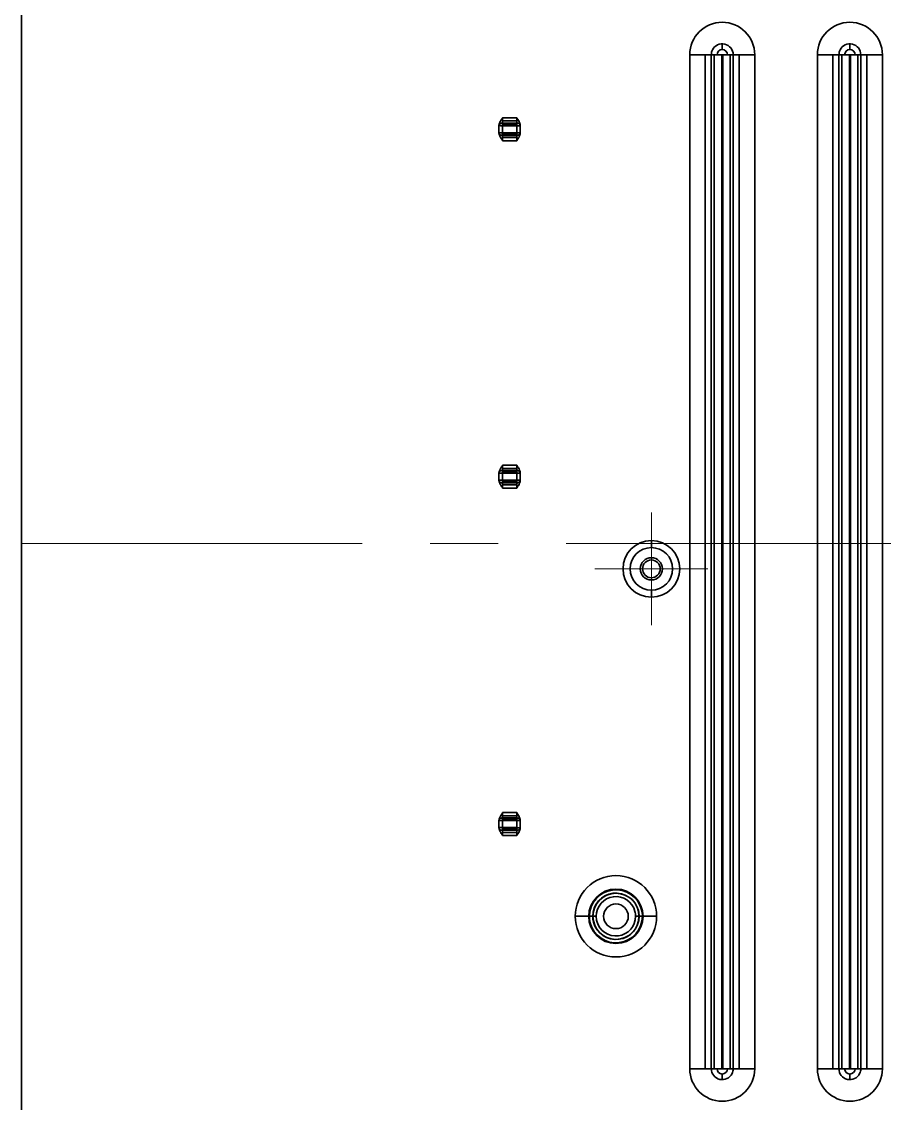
# Model space of a CAD drawing. Header units: millimetres. Extents: x -467 to 269, y 332 to 784.
# Drawn here: x -466.7 to -344.4, y 497.5 to 650.8 of the extents above; entities that cross this region are included whole.
import ezdxf

# ---------------------------------------------------------------- set-up
doc = ezdxf.new("R2010")
doc.units = ezdxf.units.MM
doc.linetypes.add('CENTER', pattern=[50.8, 31.75, -6.35, 6.35, -6.35])
doc.layers.add('1', color=7, linetype='Continuous', true_color=0xffffff)
doc.layers.add('10', color=7, linetype='Continuous', true_color=0xffffff)

msp = doc.modelspace()

# ---------------------------------------------------------------- linework, layer by layer
at = {"layer": '1', "color": 1, "linetype": 'CENTER', "lineweight": 18}
for p, q in [((-377.462, 565.265), (-377.462, 581.265)), ((-385.462, 573.265), (-369.462, 573.265))]:
    msp.add_line(p, q, dxfattribs=at)
at = {"layer": '1', "color": 1, "linetype": 'CENTER', "lineweight": 18, "ltscale": 1.52}
msp.add_line((-466.737, 576.87), (3.263, 576.87), dxfattribs=at)
at = {"layer": '10', "color": 7, "linetype": 'Continuous', "lineweight": 35}
for p, q in [((-466.737, 487.295), (-466.737, 710.543)), ((-367.412, 646.873), (-367.412, 647.677)), ((-349.322, 646.873), (-349.322, 647.677)), ((-372.018, 646.128), (-372.018, 502.413)), ((-372.018, 646.128), (-368.961, 646.128)), ((-369.815, 646.128), (-369.815, 502.413)), ((-368.157, 646.128), (-368.961, 646.128)), ((-368.961, 502.413), (-368.961, 646.128)), ((-368.547, 502.413), (-368.547, 646.128)), ((-367.479, 646.128), (-368.157, 646.128)), ((-367.479, 502.413), (-367.479, 646.128)), ((-367.479, 646.128), (-367.345, 646.128)), ((-367.345, 646.128), (-366.667, 646.128)), ((-367.345, 646.128), (-367.345, 502.413)), ((-366.667, 646.128), (-365.863, 646.128)), ((-366.277, 646.128), (-366.277, 502.413)), ((-362.806, 646.128), (-365.863, 646.128)), ((-365.863, 646.128), (-365.863, 502.413)), ((-365.009, 502.413), (-365.009, 646.128)), ((-362.806, 502.413), (-362.806, 646.128)), ((-353.928, 646.128), (-353.928, 502.413)), ((-353.928, 646.128), (-350.871, 646.128)), ((-351.725, 646.128), (-351.725, 502.413)), ((-350.067, 646.128), (-350.871, 646.128)), ((-350.871, 502.413), (-350.871, 646.128)), ((-350.457, 502.413), (-350.457, 646.128)), ((-349.389, 646.128), (-350.067, 646.128)), ((-349.389, 502.413), (-349.389, 646.128)), ((-349.389, 646.128), (-349.255, 646.128)), ((-349.255, 646.128), (-348.577, 646.128)), ((-349.255, 646.128), (-349.255, 502.413)), ((-348.577, 646.128), (-347.773, 646.128)), ((-348.187, 646.128), (-348.187, 502.413)), ((-344.716, 646.128), (-347.773, 646.128)), ((-347.773, 646.128), (-347.773, 502.413)), ((-346.919, 502.413), (-346.919, 646.128)), ((-344.716, 502.413), (-344.716, 646.128)), ((-396.555, 636.452), (-398.569, 636.452)), ((-398.569, 636.303), (-396.555, 636.303)), ((-396.555, 636.752), (-398.551, 636.752)), ((-396.555, 637.202), (-398.543, 637.202)), ((-396.555, 637.202), (-396.555, 636.452)), ((-399.069, 635.068), (-399.069, 636.079)), ((-398.569, 636.078), (-396.555, 636.078)), ((-398.569, 635.073), (-398.569, 636.078)), ((-396.555, 635.073), (-398.569, 635.073)), ((-396.555, 634.848), (-398.569, 634.848)), ((-396.555, 636.078), (-396.555, 635.073)), ((-396.055, 636.079), (-396.055, 635.072)), ((-398.569, 634.698), (-396.555, 634.698)), ((-398.551, 634.399), (-396.555, 634.399)), ((-398.543, 633.949), (-396.555, 633.949)), ((-396.555, 633.949), (-396.555, 634.698)), ((-396.555, 587.507), (-398.551, 587.507)), ((-396.555, 587.957), (-398.543, 587.957)), ((-396.555, 587.957), (-396.555, 587.207)), ((-399.069, 585.827), (-399.069, 586.834)), ((-396.555, 587.207), (-398.569, 587.207)), ((-398.569, 587.058), (-396.555, 587.058)), ((-398.569, 586.833), (-396.555, 586.833)), ((-398.569, 585.828), (-398.569, 586.833)), ((-396.555, 585.828), (-398.569, 585.828)), ((-396.555, 586.833), (-396.555, 585.828)), ((-396.055, 586.834), (-396.055, 585.827)), ((-396.555, 585.603), (-398.569, 585.603)), ((-398.569, 585.453), (-396.555, 585.453)), ((-398.551, 585.154), (-396.555, 585.154)), ((-398.543, 584.704), (-396.555, 584.704)), ((-396.555, 584.704), (-396.555, 585.453)), ((-377.462, 577.285), (-377.462, 576.28)), ((-377.462, 574.522), (-377.462, 574.539)), ((-377.462, 572.009), (-377.462, 571.992)), ((-377.462, 570.25), (-377.462, 569.245)), ((-396.555, 538.262), (-398.551, 538.262)), ((-396.555, 538.712), (-398.543, 538.712)), ((-396.555, 538.712), (-396.555, 537.962)), ((-399.069, 536.582), (-399.069, 537.589)), ((-396.555, 537.962), (-398.569, 537.962)), ((-398.569, 537.813), (-396.555, 537.813)), ((-398.569, 537.588), (-396.555, 537.588)), ((-398.569, 536.583), (-398.569, 537.588)), ((-396.555, 537.588), (-396.555, 536.583)), ((-396.055, 537.589), (-396.055, 536.582)), ((-396.555, 536.583), (-398.569, 536.583)), ((-396.555, 536.358), (-398.569, 536.358)), ((-398.569, 536.208), (-396.555, 536.208)), ((-398.551, 535.909), (-396.555, 535.909)), ((-398.543, 535.459), (-396.555, 535.459)), ((-396.555, 535.459), (-396.555, 536.208)), ((-386.243, 524.02), (-388.251, 524.02)), ((-386.243, 524.02), (-385.778, 524.02)), ((-385.778, 524.02), (-385.276, 524.02)), ((-379.196, 524.02), (-379.698, 524.02)), ((-378.731, 524.02), (-379.196, 524.02)), ((-378.731, 524.02), (-376.723, 524.02)), ((-372.018, 502.413), (-368.961, 502.413)), ((-368.157, 502.413), (-368.961, 502.413)), ((-367.479, 502.413), (-368.157, 502.413)), ((-367.479, 502.413), (-367.345, 502.413)), ((-367.412, 500.864), (-367.412, 501.668)), ((-367.345, 502.413), (-366.667, 502.413)), ((-366.667, 502.413), (-365.863, 502.413)), ((-362.806, 502.413), (-365.863, 502.413)), ((-353.928, 502.413), (-350.871, 502.413)), ((-350.067, 502.413), (-350.871, 502.413)), ((-349.389, 502.413), (-350.067, 502.413)), ((-349.389, 502.413), (-349.255, 502.413)), ((-349.322, 500.864), (-349.322, 501.668)), ((-349.255, 502.413), (-348.577, 502.413)), ((-348.577, 502.413), (-347.773, 502.413)), ((-344.716, 502.413), (-347.773, 502.413))]:
    msp.add_line(p, q, dxfattribs=at)
msp.add_circle((-377.462, 573.265), 1.572, dxfattribs=at)
for centre, radius, start, end in [((-367.412, 646.128), 4.606, 0, 180), ((-349.322, 646.128), 4.606, 0, 180), ((-367.412, 646.128), 1.549, 0, 153.57398), ((-349.322, 646.128), 1.549, 0, 153.57398), ((-367.412, 646.128), 1.549, 153.57398, 180), ((-367.412, 646.128), 0.745, 360, 180), ((-349.322, 646.128), 1.549, 153.57398, 180), ((-349.322, 646.128), 0.745, 360, 180), ((-377.462, 573.265), 4.02, 90, 270), ((-377.462, 573.265), 4.02, 270, 90), ((-377.462, 573.265), 3.015, 90, 270), ((-377.462, 573.265), 3.015, 90, 270), ((-377.462, 573.265), 3.015, 270, 90), ((-377.462, 573.265), 3.015, 270, 90), ((-377.462, 573.265), 1.256, 89.99986, 180.00002), ((-377.462, 573.265), 1.256, 0, 89.99986), ((-377.462, 573.265), 1.256, 180.00002, 270), ((-377.462, 573.265), 1.256, 270, 0), ((-382.487, 524.02), 5.764, 360, 180), ((-382.487, 524.02), 3.856, 360, 180), ((-382.487, 524.02), 3.756, 14.39835, 180), ((-382.487, 524.02), 3.291, 14.60303, 180), ((-382.487, 524.02), 3.266, 0, 180), ((-382.487, 524.02), 2.789, 14.60303, 180), ((-382.487, 524.02), 1.75, 0, 180), ((-382.487, 524.02), 2.789, 0, 14.60303), ((-382.487, 524.02), 3.291, 360, 14.60303), ((-382.487, 524.02), 3.756, 360, 14.39835), ((-382.487, 524.02), 5.764, 180, 360), ((-382.487, 524.02), 3.856, 180, 360), ((-382.487, 524.02), 3.756, 180, 194.39835), ((-382.487, 524.02), 3.756, 194.39835, 0), ((-382.487, 524.02), 3.291, 180, 194.60303), ((-382.487, 524.02), 3.266, 180, 0), ((-382.487, 524.02), 3.291, 194.60303, 360), ((-382.487, 524.02), 2.789, 180, 194.60303), ((-382.487, 524.02), 2.789, 194.60303, 0), ((-382.487, 524.02), 1.75, 180, 0), ((-367.412, 502.413), 4.606, 180, 360), ((-367.412, 502.413), 1.549, 180, 333.57398), ((-367.412, 502.413), 0.745, 180, 0), ((-367.412, 502.413), 1.549, 333.57398, 360), ((-349.322, 502.413), 4.606, 180, 360), ((-349.322, 502.413), 1.549, 180, 333.57398), ((-349.322, 502.413), 0.745, 180, 0), ((-349.322, 502.413), 1.549, 333.57398, 360)]:
    msp.add_arc(centre, radius, start, end, dxfattribs=at)
for points, knots in [([(-398.543, 637.202), (-398.55, 637.192), (-398.563, 637.172), (-398.584, 637.143), (-398.606, 637.114), (-398.627, 637.084), (-398.649, 637.054), (-398.67, 637.024), (-398.692, 636.994), (-398.713, 636.963), (-398.735, 636.932), (-398.756, 636.9), (-398.777, 636.867), (-398.797, 636.834), (-398.818, 636.801), (-398.837, 636.766), (-398.857, 636.731), (-398.871, 636.702), (-398.883, 636.68), (-398.891, 636.664), (-398.899, 636.648), (-398.907, 636.633), (-398.915, 636.617), (-398.923, 636.6), (-398.931, 636.584), (-398.939, 636.567), (-398.947, 636.551), (-398.955, 636.534), (-398.963, 636.516), (-398.971, 636.499), (-398.979, 636.481), (-398.986, 636.463), (-398.994, 636.445), (-399.001, 636.427), (-399.008, 636.408), (-399.014, 636.389), (-399.021, 636.37), (-399.027, 636.35), (-399.033, 636.331), (-399.038, 636.311), (-399.043, 636.29), (-399.048, 636.27), (-399.052, 636.249), (-399.056, 636.229), (-399.059, 636.208), (-399.062, 636.186), (-399.064, 636.165), (-399.066, 636.144), (-399.067, 636.122), (-399.068, 636.1), (-399.068, 636.086), (-399.069, 636.079)], [0, 0, 0, 0, 0.0284033, 0.0569825, 0.0857483, 0.1147109, 0.1438807, 0.1732675, 0.2028816, 0.232733, 0.2628318, 0.2931875, 0.3238097, 0.3547077, 0.3858906, 0.4173678, 0.4491487, 0.4812424, 0.4950163, 0.5089028, 0.5229062, 0.5370302, 0.5512783, 0.5656536, 0.5801587, 0.594796, 0.6095673, 0.6244741, 0.6395172, 0.6546971, 0.6700136, 0.685466, 0.7010531, 0.7167732, 0.7326238, 0.748602, 0.7647043, 0.7809267, 0.7972646, 0.813713, 0.8302661, 0.846918, 0.8636621, 0.8804912, 0.8973979, 0.9143743, 0.931412, 0.9485025, 0.9656368, 0.9828058, 1, 1, 1, 1]), ([(-398.543, 637.202), (-398.543, 637.197), (-398.543, 637.187), (-398.543, 637.172), (-398.543, 637.157), (-398.543, 637.142), (-398.543, 637.126), (-398.543, 637.111), (-398.543, 637.096), (-398.543, 637.081), (-398.543, 637.066), (-398.544, 637.051), (-398.544, 637.036), (-398.544, 637.02), (-398.544, 637.005), (-398.544, 636.99), (-398.545, 636.975), (-398.545, 636.96), (-398.545, 636.945), (-398.546, 636.93), (-398.546, 636.915), (-398.546, 636.9), (-398.547, 636.885), (-398.547, 636.87), (-398.548, 636.855), (-398.548, 636.84), (-398.549, 636.825), (-398.549, 636.811), (-398.549, 636.796), (-398.55, 636.781), (-398.551, 636.767), (-398.551, 636.753), (-398.552, 636.738), (-398.552, 636.724), (-398.553, 636.71), (-398.553, 636.696), (-398.554, 636.682), (-398.555, 636.668), (-398.555, 636.654), (-398.556, 636.64), (-398.557, 636.627), (-398.558, 636.613), (-398.558, 636.6), (-398.559, 636.587), (-398.56, 636.574), (-398.561, 636.561), (-398.562, 636.548), (-398.562, 636.536), (-398.563, 636.523), (-398.564, 636.511), (-398.565, 636.499), (-398.566, 636.487), (-398.567, 636.475), (-398.568, 636.464), (-398.569, 636.456), (-398.569, 636.452)], [0, 0, 0, 0, 0.0176985, 0.0354416, 0.0532293, 0.0710616, 0.0889385, 0.1068601, 0.1248263, 0.1428373, 0.160893, 0.1789935, 0.1971387, 0.2153288, 0.2335637, 0.2518435, 0.2701682, 0.2885378, 0.3069523, 0.3254118, 0.3439163, 0.3624658, 0.3810603, 0.3996999, 0.4183846, 0.4371144, 0.4558893, 0.4747094, 0.4935747, 0.5124851, 0.5314408, 0.5504417, 0.5694879, 0.5885794, 0.6077162, 0.6268983, 0.6461258, 0.6653987, 0.6847169, 0.7040806, 0.7234897, 0.7429443, 0.7624444, 0.7819899, 0.801581, 0.8212176, 0.8408998, 0.8606276, 0.880401, 0.90022, 0.9200846, 0.9399949, 0.9599509, 0.9799526, 1, 1, 1, 1]), ([(-398.569, 636.452), (-398.569, 636.429), (-398.569, 636.403), (-398.569, 636.346), (-398.569, 636.315), (-398.569, 636.251), (-398.569, 636.217), (-398.569, 636.148), (-398.569, 636.113), (-398.569, 636.078)], [0, 0, 0, 0, 0.25, 0.25, 0.5, 0.5, 0.75, 0.75, 1, 1, 1, 1]), ([(-396.555, 637.202), (-396.525, 637.159), (-396.495, 637.117), (-396.435, 637.031), (-396.406, 636.988), (-396.321, 636.858), (-396.267, 636.769), (-396.196, 636.631), (-396.174, 636.584), (-396.144, 636.512), (-396.135, 636.488), (-396.117, 636.438), (-396.109, 636.413), (-396.087, 636.338), (-396.075, 636.287), (-396.059, 636.184), (-396.054, 636.132), (-396.055, 636.079)], [0, 0, 0, 0, 0.125, 0.125, 0.25, 0.25, 0.5, 0.5, 0.625, 0.625, 0.6875, 0.6875, 0.75, 0.75, 0.875, 0.875, 1, 1, 1, 1]), ([(-396.555, 636.452), (-396.522, 636.452), (-396.489, 636.45), (-396.425, 636.441), (-396.393, 636.433), (-396.333, 636.415), (-396.304, 636.403), (-396.249, 636.376), (-396.224, 636.36), (-396.177, 636.326), (-396.157, 636.307), (-396.12, 636.266), (-396.105, 636.244), (-396.08, 636.199), (-396.07, 636.176), (-396.058, 636.128), (-396.054, 636.103), (-396.055, 636.079)], [0, 0, 0, 0, 0.125, 0.125, 0.25, 0.25, 0.375, 0.375, 0.5, 0.5, 0.625, 0.625, 0.75, 0.75, 0.875, 0.875, 1, 1, 1, 1]), ([(-396.555, 636.452), (-396.555, 636.429), (-396.555, 636.402), (-396.555, 636.346), (-396.555, 636.315), (-396.555, 636.251), (-396.555, 636.217), (-396.555, 636.148), (-396.555, 636.113), (-396.555, 636.078)], [0, 0, 0, 0, 0.25, 0.25, 0.5, 0.5, 0.75, 0.75, 1, 1, 1, 1]), ([(-399.068, 636.079), (-399.069, 636.079), (-399.069, 636.079), (-399.069, 636.079), (-399.069, 636.079), (-399.068, 636.079), (-399.068, 636.079), (-399.067, 636.079), (-399.066, 636.079), (-399.064, 636.079), (-399.063, 636.079), (-399.061, 636.08), (-399.059, 636.08), (-399.057, 636.08), (-399.055, 636.08), (-399.053, 636.08), (-399.05, 636.08), (-399.048, 636.08), (-399.045, 636.08), (-399.042, 636.08), (-399.039, 636.08), (-399.036, 636.08), (-399.032, 636.081), (-399.029, 636.081), (-399.025, 636.081), (-399.022, 636.081), (-399.018, 636.081), (-399.014, 636.081), (-399.011, 636.081), (-399.007, 636.081), (-399.003, 636.081), (-398.999, 636.081), (-398.995, 636.081), (-398.99, 636.081), (-398.986, 636.081), (-398.982, 636.081), (-398.978, 636.081), (-398.973, 636.081), (-398.969, 636.081), (-398.965, 636.081), (-398.96, 636.081), (-398.956, 636.081), (-398.952, 636.081), (-398.947, 636.081), (-398.943, 636.081), (-398.938, 636.081), (-398.934, 636.081), (-398.925, 636.081), (-398.911, 636.081), (-398.891, 636.081), (-398.871, 636.081), (-398.851, 636.081), (-398.83, 636.08), (-398.808, 636.08), (-398.787, 636.08), (-398.765, 636.08), (-398.743, 636.08), (-398.721, 636.079), (-398.699, 636.079), (-398.678, 636.079), (-398.656, 636.078), (-398.634, 636.078), (-398.612, 636.078), (-398.59, 636.078), (-398.576, 636.078), (-398.569, 636.078)], [0, 0, 0, 0, 0.0137596, 0.0273949, 0.0409048, 0.0542887, 0.0675458, 0.0806755, 0.093677, 0.1065497, 0.1192933, 0.1319071, 0.1443907, 0.1567436, 0.1689657, 0.1810564, 0.1930156, 0.204843, 0.2165383, 0.2281015, 0.2395324, 0.2508309, 0.2619969, 0.2730304, 0.2839315, 0.2947, 0.3053362, 0.31584, 0.3262116, 0.3364511, 0.3465588, 0.3565347, 0.3663791, 0.3760922, 0.3856742, 0.3951256, 0.4044464, 0.4136371, 0.422698, 0.4316294, 0.4404316, 0.4491052, 0.4576503, 0.4660676, 0.4743573, 0.4825199, 0.490556, 0.4984658, 0.5315917, 0.5641853, 0.5962578, 0.627822, 0.658892, 0.6894836, 0.7196137, 0.7493003, 0.7785629, 0.8074216, 0.8358978, 0.8640135, 0.8917914, 0.9192549, 0.9464279, 0.9733348, 1, 1, 1, 1]), ([(-398.569, 635.073), (-398.573, 635.073), (-398.58, 635.073), (-398.591, 635.073), (-398.601, 635.073), (-398.612, 635.073), (-398.623, 635.073), (-398.634, 635.073), (-398.645, 635.073), (-398.656, 635.073), (-398.666, 635.073), (-398.677, 635.073), (-398.688, 635.073), (-398.699, 635.073), (-398.709, 635.073), (-398.72, 635.073), (-398.731, 635.073), (-398.741, 635.073), (-398.752, 635.073), (-398.762, 635.073), (-398.773, 635.073), (-398.783, 635.073), (-398.793, 635.073), (-398.804, 635.073), (-398.814, 635.073), (-398.824, 635.073), (-398.834, 635.073), (-398.844, 635.073), (-398.854, 635.073), (-398.863, 635.073), (-398.873, 635.073), (-398.882, 635.073), (-398.891, 635.073), (-398.901, 635.073), (-398.91, 635.073), (-398.918, 635.073), (-398.927, 635.073), (-398.935, 635.073), (-398.943, 635.073), (-398.95, 635.073), (-398.958, 635.073), (-398.966, 635.073), (-398.974, 635.072), (-398.982, 635.072), (-398.99, 635.072), (-398.998, 635.072), (-399.006, 635.072), (-399.013, 635.072), (-399.021, 635.072), (-399.028, 635.072), (-399.034, 635.072), (-399.041, 635.072), (-399.046, 635.072), (-399.052, 635.072), (-399.056, 635.072), (-399.06, 635.072), (-399.064, 635.073), (-399.066, 635.073), (-399.068, 635.073), (-399.069, 635.073), (-399.069, 635.073), (-399.069, 635.073)], [0, 0, 0, 0, 0.0135413, 0.0270988, 0.0406752, 0.0542731, 0.0678951, 0.0815438, 0.0952216, 0.1089313, 0.1226752, 0.1364559, 0.1502758, 0.1641375, 0.1780433, 0.1919956, 0.2059968, 0.2200491, 0.2341548, 0.2483162, 0.2625354, 0.2768145, 0.2911556, 0.3055607, 0.3200318, 0.3345707, 0.3491794, 0.3638595, 0.3786128, 0.393441, 0.4083456, 0.4233281, 0.43839, 0.4535326, 0.4687572, 0.4840649, 0.499457, 0.5132347, 0.5276075, 0.5425796, 0.558155, 0.5743376, 0.591131, 0.6085387, 0.6265637, 0.645209, 0.6644771, 0.6843703, 0.7048903, 0.7260388, 0.7478166, 0.7702242, 0.7932615, 0.8169279, 0.841222, 0.8661419, 0.8916847, 0.9178468, 0.9446238, 0.9720103, 1, 1, 1, 1]), ([(-399.069, 635.064), (-399.069, 635.064), (-399.069, 635.064), (-399.069, 635.064), (-399.069, 635.063), (-399.069, 635.062), (-399.069, 635.06), (-399.069, 635.059), (-399.069, 635.057), (-399.068, 635.055), (-399.068, 635.052), (-399.068, 635.049), (-399.068, 635.046), (-399.068, 635.043), (-399.068, 635.04), (-399.068, 635.036), (-399.067, 635.032), (-399.067, 635.027), (-399.067, 635.023), (-399.067, 635.018), (-399.066, 635.013), (-399.066, 635.007), (-399.065, 634.996), (-399.063, 634.979), (-399.061, 634.957), (-399.055, 634.92), (-399.045, 634.869), (-399.028, 634.807), (-399.01, 634.749), (-398.99, 634.695), (-398.966, 634.639), (-398.94, 634.581), (-398.917, 634.533), (-398.897, 634.495), (-398.881, 634.466), (-398.865, 634.437), (-398.848, 634.409), (-398.831, 634.382), (-398.814, 634.354), (-398.797, 634.328), (-398.779, 634.301), (-398.762, 634.275), (-398.744, 634.25), (-398.727, 634.224), (-398.709, 634.199), (-398.692, 634.174), (-398.674, 634.149), (-398.657, 634.124), (-398.64, 634.099), (-398.623, 634.074), (-398.606, 634.049), (-398.59, 634.024), (-398.574, 634), (-398.558, 633.975), (-398.548, 633.958), (-398.543, 633.949)], [0, 0, 0, 0, 0.0002543, 0.0007106, 0.0013782, 0.0022598, 0.0033566, 0.0046693, 0.0061982, 0.0079435, 0.0099057, 0.0120848, 0.0144812, 0.0170951, 0.0199266, 0.0229761, 0.0262438, 0.02973, 0.0334349, 0.0373589, 0.0415023, 0.0458653, 0.0504483, 0.0683926, 0.0860654, 0.1034561, 0.1586886, 0.2122357, 0.256876, 0.3034976, 0.3519645, 0.4021474, 0.4539294, 0.480481, 0.5068405, 0.5330086, 0.5589867, 0.5847772, 0.6103832, 0.6358085, 0.6610578, 0.6861363, 0.7110496, 0.7358041, 0.7604069, 0.7848654, 0.8091881, 0.8333835, 0.8574608, 0.8814296, 0.9052999, 0.9290816, 0.9527851, 0.976421, 1, 1, 1, 1]), ([(-398.569, 634.699), (-398.569, 634.722), (-398.569, 634.748), (-398.569, 634.805), (-398.569, 634.836), (-398.569, 634.9), (-398.569, 634.934), (-398.569, 635.003), (-398.569, 635.038), (-398.569, 635.073)], [0, 0, 0, 0, 0.25, 0.25, 0.5, 0.5, 0.75, 0.75, 1, 1, 1, 1]), ([(-396.555, 636.078), (-396.551, 636.078), (-396.544, 636.078), (-396.533, 636.078), (-396.523, 636.078), (-396.512, 636.078), (-396.501, 636.078), (-396.491, 636.078), (-396.48, 636.078), (-396.469, 636.078), (-396.459, 636.078), (-396.448, 636.078), (-396.437, 636.078), (-396.427, 636.078), (-396.416, 636.078), (-396.406, 636.078), (-396.395, 636.078), (-396.385, 636.078), (-396.375, 636.078), (-396.364, 636.078), (-396.354, 636.078), (-396.344, 636.078), (-396.334, 636.078), (-396.324, 636.078), (-396.314, 636.078), (-396.304, 636.078), (-396.294, 636.078), (-396.284, 636.078), (-396.274, 636.078), (-396.265, 636.078), (-396.255, 636.078), (-396.246, 636.078), (-396.237, 636.078), (-396.228, 636.078), (-396.219, 636.078), (-396.21, 636.078), (-396.202, 636.078), (-396.193, 636.078), (-396.185, 636.078), (-396.176, 636.078), (-396.168, 636.078), (-396.159, 636.078), (-396.151, 636.078), (-396.142, 636.079), (-396.134, 636.079), (-396.126, 636.079), (-396.118, 636.079), (-396.11, 636.079), (-396.102, 636.079), (-396.095, 636.079), (-396.088, 636.079), (-396.082, 636.079), (-396.076, 636.079), (-396.071, 636.079), (-396.066, 636.078), (-396.062, 636.078), (-396.059, 636.078), (-396.056, 636.078), (-396.055, 636.078), (-396.055, 636.078), (-396.055, 636.078)], [0, 0, 0, 0, 0.0135701, 0.0271556, 0.0407589, 0.0543827, 0.0680293, 0.0817013, 0.0954013, 0.1091316, 0.1228946, 0.1366929, 0.1505288, 0.1644047, 0.1783229, 0.1922858, 0.2062956, 0.2203546, 0.2344649, 0.2486287, 0.2628481, 0.2771253, 0.2914622, 0.3058607, 0.3203229, 0.3348505, 0.3494453, 0.3641092, 0.3788438, 0.3936507, 0.4085314, 0.4234875, 0.4385204, 0.4536314, 0.4688218, 0.4840929, 0.4994457, 0.5143941, 0.5299409, 0.5460907, 0.5628478, 0.5802164, 0.5982003, 0.6168031, 0.6360282, 0.6558785, 0.6763567, 0.697465, 0.7192052, 0.7415787, 0.7645862, 0.788228, 0.8125037, 0.8374124, 0.8629522, 0.8891206, 0.9159143, 0.9433291, 0.9713597, 1, 1, 1, 1]), ([(-396.055, 635.072), (-396.055, 635.072), (-396.055, 635.072), (-396.055, 635.072), (-396.056, 635.072), (-396.056, 635.072), (-396.057, 635.072), (-396.059, 635.072), (-396.06, 635.072), (-396.062, 635.071), (-396.063, 635.071), (-396.065, 635.071), (-396.067, 635.071), (-396.07, 635.071), (-396.072, 635.071), (-396.075, 635.071), (-396.077, 635.071), (-396.08, 635.071), (-396.083, 635.071), (-396.086, 635.071), (-396.09, 635.07), (-396.093, 635.07), (-396.096, 635.07), (-396.1, 635.07), (-396.104, 635.07), (-396.107, 635.07), (-396.111, 635.07), (-396.115, 635.07), (-396.119, 635.07), (-396.123, 635.07), (-396.127, 635.07), (-396.132, 635.07), (-396.136, 635.07), (-396.14, 635.07), (-396.144, 635.07), (-396.149, 635.07), (-396.153, 635.07), (-396.158, 635.07), (-396.162, 635.07), (-396.167, 635.07), (-396.171, 635.07), (-396.176, 635.07), (-396.18, 635.07), (-396.185, 635.07), (-396.189, 635.07), (-396.194, 635.07), (-396.199, 635.07), (-396.208, 635.07), (-396.223, 635.07), (-396.243, 635.07), (-396.264, 635.07), (-396.286, 635.07), (-396.308, 635.07), (-396.33, 635.071), (-396.352, 635.071), (-396.375, 635.071), (-396.398, 635.072), (-396.42, 635.072), (-396.443, 635.072), (-396.465, 635.072), (-396.488, 635.073), (-396.51, 635.073), (-396.532, 635.073), (-396.547, 635.073), (-396.555, 635.073)], [0, 0, 0, 0, 0.0136478, 0.0271798, 0.0405953, 0.0538936, 0.067074, 0.080136, 0.0930789, 0.1059023, 0.1186057, 0.1311886, 0.1436508, 0.1559918, 0.1682113, 0.1803091, 0.1922849, 0.2041385, 0.2158698, 0.2274786, 0.2389648, 0.2503284, 0.2615693, 0.2726875, 0.283683, 0.2945559, 0.3053063, 0.3159342, 0.3264397, 0.336823, 0.3470844, 0.3572239, 0.3672418, 0.3771383, 0.3869136, 0.3965681, 0.4061021, 0.4155158, 0.4248096, 0.4339838, 0.4430387, 0.4519749, 0.4607925, 0.4694922, 0.4780742, 0.486539, 0.4948871, 0.5031189, 0.5379003, 0.572099, 0.6057284, 0.6388039, 0.6713424, 0.7033624, 0.7348839, 0.7659281, 0.7965176, 0.826676, 0.8564277, 0.8857983, 0.9148138, 0.9435011, 0.9718873, 1, 1, 1, 1]), ([(-396.555, 634.698), (-396.555, 634.722), (-396.555, 634.748), (-396.555, 634.805), (-396.555, 634.836), (-396.555, 634.9), (-396.555, 634.934), (-396.555, 635.003), (-396.555, 635.038), (-396.555, 635.073)], [0, 0, 0, 0, 0.25, 0.25, 0.5, 0.5, 0.75, 0.75, 1, 1, 1, 1]), ([(-396.055, 635.072), (-396.054, 635.019), (-396.059, 634.967), (-396.075, 634.864), (-396.087, 634.813), (-396.109, 634.738), (-396.117, 634.713), (-396.135, 634.663), (-396.144, 634.639), (-396.174, 634.567), (-396.196, 634.52), (-396.267, 634.382), (-396.321, 634.293), (-396.406, 634.163), (-396.435, 634.12), (-396.495, 634.034), (-396.525, 633.992), (-396.555, 633.949)], [0, 0, 0, 0, 0.125, 0.125, 0.25, 0.25, 0.3125, 0.3125, 0.375, 0.375, 0.5, 0.5, 0.75, 0.75, 0.875, 0.875, 1, 1, 1, 1]), ([(-396.055, 635.072), (-396.054, 635.047), (-396.058, 635.023), (-396.07, 634.975), (-396.08, 634.952), (-396.105, 634.906), (-396.12, 634.885), (-396.157, 634.844), (-396.177, 634.825), (-396.224, 634.791), (-396.249, 634.775), (-396.304, 634.748), (-396.333, 634.736), (-396.393, 634.717), (-396.425, 634.71), (-396.489, 634.701), (-396.522, 634.698), (-396.555, 634.698)], [0, 0, 0, 0, 0.125, 0.125, 0.25, 0.25, 0.375, 0.375, 0.5, 0.5, 0.625, 0.625, 0.75, 0.75, 0.875, 0.875, 1, 1, 1, 1]), ([(-398.543, 633.949), (-398.543, 633.998), (-398.543, 634.116), (-398.547, 634.305), (-398.555, 634.511), (-398.564, 634.637), (-398.569, 634.696), (-398.569, 634.698)], [0, 0, 0, 0, 0.1739153, 0.4177112, 0.6887125, 0.9877786, 1, 1, 1, 1]), ([(-398.543, 587.957), (-398.543, 587.952), (-398.543, 587.942), (-398.543, 587.927), (-398.543, 587.912), (-398.543, 587.897), (-398.543, 587.881), (-398.543, 587.866), (-398.543, 587.851), (-398.543, 587.836), (-398.543, 587.821), (-398.544, 587.806), (-398.544, 587.791), (-398.544, 587.776), (-398.544, 587.76), (-398.544, 587.745), (-398.545, 587.73), (-398.545, 587.715), (-398.545, 587.7), (-398.546, 587.685), (-398.546, 587.67), (-398.546, 587.655), (-398.547, 587.64), (-398.547, 587.625), (-398.548, 587.61), (-398.548, 587.595), (-398.548, 587.581), (-398.549, 587.566), (-398.549, 587.551), (-398.55, 587.537), (-398.551, 587.522), (-398.551, 587.508), (-398.552, 587.493), (-398.552, 587.479), (-398.553, 587.465), (-398.553, 587.451), (-398.554, 587.437), (-398.555, 587.423), (-398.555, 587.409), (-398.556, 587.396), (-398.557, 587.382), (-398.558, 587.369), (-398.558, 587.355), (-398.559, 587.342), (-398.56, 587.329), (-398.561, 587.316), (-398.562, 587.304), (-398.562, 587.291), (-398.563, 587.278), (-398.564, 587.266), (-398.565, 587.254), (-398.566, 587.242), (-398.567, 587.23), (-398.568, 587.219), (-398.569, 587.211), (-398.569, 587.207)], [0, 0, 0, 0, 0.0176832, 0.0354116, 0.0531851, 0.0710038, 0.0888678, 0.106777, 0.1247314, 0.1427312, 0.1607763, 0.1788668, 0.1970026, 0.2151838, 0.2334105, 0.2516826, 0.2700002, 0.2883633, 0.306772, 0.3252262, 0.3437259, 0.3622713, 0.3808623, 0.399499, 0.4181813, 0.4369093, 0.4556831, 0.4745026, 0.4933678, 0.5122789, 0.5312357, 0.5502384, 0.569287, 0.5883814, 0.6075218, 0.626708, 0.6459402, 0.6652184, 0.6845425, 0.7039127, 0.7233289, 0.7427911, 0.7622994, 0.7818538, 0.8014543, 0.821101, 0.8407938, 0.8605327, 0.8803179, 0.9001493, 0.9200269, 0.9399507, 0.9599209, 0.9799373, 1, 1, 1, 1]), ([(-396.555, 587.957), (-396.525, 587.914), (-396.495, 587.872), (-396.435, 587.786), (-396.406, 587.743), (-396.321, 587.613), (-396.267, 587.524), (-396.196, 587.386), (-396.174, 587.339), (-396.144, 587.267), (-396.135, 587.243), (-396.117, 587.193), (-396.109, 587.168), (-396.087, 587.093), (-396.075, 587.042), (-396.059, 586.939), (-396.054, 586.887), (-396.055, 586.834)], [0, 0, 0, 0, 0.125, 0.125, 0.25, 0.25, 0.5, 0.5, 0.625, 0.625, 0.6875, 0.6875, 0.75, 0.75, 0.875, 0.875, 1, 1, 1, 1]), ([(-399.068, 586.834), (-399.069, 586.834), (-399.069, 586.834), (-399.069, 586.834), (-399.069, 586.834), (-399.068, 586.834), (-399.068, 586.834), (-399.067, 586.834), (-399.066, 586.834), (-399.064, 586.834), (-399.063, 586.834), (-399.061, 586.834), (-399.059, 586.835), (-399.057, 586.835), (-399.055, 586.835), (-399.053, 586.835), (-399.05, 586.835), (-399.048, 586.835), (-399.045, 586.835), (-399.042, 586.835), (-399.039, 586.835), (-399.036, 586.835), (-399.032, 586.836), (-399.029, 586.836), (-399.025, 586.836), (-399.022, 586.836), (-399.018, 586.836), (-399.014, 586.836), (-399.011, 586.836), (-399.007, 586.836), (-399.003, 586.836), (-398.999, 586.836), (-398.995, 586.836), (-398.99, 586.836), (-398.986, 586.836), (-398.982, 586.836), (-398.978, 586.836), (-398.973, 586.836), (-398.969, 586.836), (-398.965, 586.836), (-398.96, 586.836), (-398.956, 586.836), (-398.952, 586.836), (-398.947, 586.836), (-398.943, 586.836), (-398.938, 586.836), (-398.934, 586.836), (-398.925, 586.836), (-398.911, 586.836), (-398.891, 586.836), (-398.871, 586.836), (-398.851, 586.836), (-398.83, 586.835), (-398.808, 586.835), (-398.787, 586.835), (-398.765, 586.835), (-398.743, 586.835), (-398.721, 586.834), (-398.699, 586.834), (-398.678, 586.834), (-398.656, 586.833), (-398.634, 586.833), (-398.612, 586.833), (-398.59, 586.833), (-398.576, 586.833), (-398.569, 586.833)], [0, 0, 0, 0, 0.013757, 0.0273897, 0.0408972, 0.0542788, 0.0675337, 0.0806613, 0.0936608, 0.1065318, 0.1192736, 0.1318858, 0.144368, 0.1567196, 0.1689404, 0.18103, 0.1929882, 0.2048147, 0.2165093, 0.2280719, 0.2395023, 0.2508004, 0.2619661, 0.2729995, 0.2839005, 0.2946691, 0.3053055, 0.3158096, 0.3261817, 0.3364218, 0.3465301, 0.3565068, 0.366352, 0.3760662, 0.3856494, 0.3951019, 0.4044241, 0.4136163, 0.4226787, 0.4316118, 0.4404159, 0.4490913, 0.4576386, 0.4660579, 0.4743499, 0.4825149, 0.4905534, 0.4984658, 0.5315917, 0.5641853, 0.5962578, 0.627822, 0.6588921, 0.6894837, 0.7196137, 0.7493004, 0.7785629, 0.8074217, 0.8358978, 0.8640135, 0.8917914, 0.9192549, 0.9464279, 0.9733348, 1, 1, 1, 1]), ([(-398.569, 585.828), (-398.573, 585.828), (-398.58, 585.828), (-398.591, 585.828), (-398.602, 585.828), (-398.613, 585.828), (-398.623, 585.828), (-398.634, 585.828), (-398.645, 585.828), (-398.656, 585.828), (-398.667, 585.828), (-398.678, 585.828), (-398.689, 585.828), (-398.699, 585.828), (-398.71, 585.828), (-398.721, 585.828), (-398.732, 585.828), (-398.742, 585.828), (-398.753, 585.828), (-398.763, 585.828), (-398.774, 585.828), (-398.784, 585.828), (-398.795, 585.828), (-398.805, 585.828), (-398.815, 585.828), (-398.825, 585.828), (-398.835, 585.828), (-398.845, 585.828), (-398.855, 585.828), (-398.865, 585.828), (-398.874, 585.828), (-398.884, 585.828), (-398.893, 585.828), (-398.902, 585.828), (-398.911, 585.828), (-398.92, 585.828), (-398.928, 585.828), (-398.936, 585.828), (-398.944, 585.828), (-398.952, 585.828), (-398.96, 585.828), (-398.968, 585.828), (-398.976, 585.827), (-398.984, 585.827), (-398.991, 585.827), (-398.999, 585.827), (-399.007, 585.827), (-399.014, 585.827), (-399.022, 585.827), (-399.029, 585.827), (-399.035, 585.827), (-399.041, 585.827), (-399.047, 585.827), (-399.052, 585.827), (-399.057, 585.827), (-399.061, 585.827), (-399.064, 585.828), (-399.067, 585.828), (-399.068, 585.828), (-399.069, 585.828), (-399.069, 585.828), (-399.068, 585.828)], [0, 0, 0, 0, 0.0135311, 0.0270789, 0.0406458, 0.0542347, 0.067848, 0.0814884, 0.0951584, 0.1088608, 0.1225979, 0.1363723, 0.1501866, 0.1640431, 0.1779445, 0.1918929, 0.2058909, 0.2199407, 0.2340446, 0.2482048, 0.2624236, 0.2767031, 0.2910454, 0.3054524, 0.3199263, 0.3344688, 0.3490818, 0.3637672, 0.3785266, 0.3933617, 0.4082741, 0.4232653, 0.4383367, 0.4534897, 0.4687255, 0.4840454, 0.4994505, 0.5130344, 0.52723, 0.5420415, 0.557473, 0.5735284, 0.5902115, 0.6075256, 0.625474, 0.6440598, 0.6632853, 0.6831531, 0.7036649, 0.7248222, 0.7466261, 0.7690769, 0.7921746, 0.8159184, 0.840307, 0.8653382, 0.891009, 0.9173158, 0.9442539, 0.9718175, 1, 1, 1, 1]), ([(-398.569, 587.207), (-398.569, 587.184), (-398.569, 587.158), (-398.569, 587.101), (-398.569, 587.07), (-398.569, 587.006), (-398.569, 586.972), (-398.569, 586.903), (-398.569, 586.868), (-398.569, 586.833)], [0, 0, 0, 0, 0.25, 0.25, 0.5, 0.5, 0.75, 0.75, 1, 1, 1, 1]), ([(-398.569, 585.454), (-398.569, 585.477), (-398.569, 585.503), (-398.569, 585.56), (-398.569, 585.591), (-398.569, 585.655), (-398.569, 585.689), (-398.569, 585.758), (-398.569, 585.793), (-398.569, 585.828)], [0, 0, 0, 0, 0.25, 0.25, 0.5, 0.5, 0.75, 0.75, 1, 1, 1, 1]), ([(-396.555, 587.207), (-396.522, 587.207), (-396.489, 587.205), (-396.425, 587.196), (-396.393, 587.188), (-396.333, 587.17), (-396.304, 587.158), (-396.249, 587.131), (-396.224, 587.115), (-396.177, 587.081), (-396.157, 587.062), (-396.12, 587.021), (-396.105, 586.999), (-396.08, 586.954), (-396.07, 586.931), (-396.058, 586.883), (-396.054, 586.858), (-396.055, 586.834)], [0, 0, 0, 0, 0.125, 0.125, 0.25, 0.25, 0.375, 0.375, 0.5, 0.5, 0.625, 0.625, 0.75, 0.75, 0.875, 0.875, 1, 1, 1, 1]), ([(-396.555, 587.207), (-396.555, 587.184), (-396.555, 587.157), (-396.555, 587.101), (-396.555, 587.07), (-396.555, 587.006), (-396.555, 586.972), (-396.555, 586.903), (-396.555, 586.868), (-396.555, 586.833)], [0, 0, 0, 0, 0.25, 0.25, 0.5, 0.5, 0.75, 0.75, 1, 1, 1, 1]), ([(-396.555, 586.833), (-396.551, 586.833), (-396.544, 586.833), (-396.533, 586.833), (-396.523, 586.833), (-396.512, 586.833), (-396.501, 586.833), (-396.491, 586.833), (-396.48, 586.833), (-396.469, 586.833), (-396.459, 586.833), (-396.448, 586.833), (-396.437, 586.833), (-396.427, 586.833), (-396.416, 586.833), (-396.406, 586.833), (-396.395, 586.833), (-396.385, 586.833), (-396.375, 586.833), (-396.364, 586.833), (-396.354, 586.833), (-396.344, 586.833), (-396.334, 586.833), (-396.324, 586.833), (-396.314, 586.833), (-396.304, 586.833), (-396.294, 586.833), (-396.284, 586.833), (-396.274, 586.833), (-396.265, 586.833), (-396.255, 586.833), (-396.246, 586.833), (-396.237, 586.833), (-396.228, 586.833), (-396.219, 586.833), (-396.21, 586.833), (-396.202, 586.833), (-396.193, 586.833), (-396.185, 586.833), (-396.176, 586.833), (-396.168, 586.833), (-396.159, 586.833), (-396.151, 586.833), (-396.142, 586.834), (-396.134, 586.834), (-396.126, 586.834), (-396.118, 586.834), (-396.11, 586.834), (-396.102, 586.834), (-396.095, 586.834), (-396.088, 586.834), (-396.082, 586.834), (-396.076, 586.834), (-396.071, 586.834), (-396.066, 586.833), (-396.062, 586.833), (-396.059, 586.833), (-396.056, 586.833), (-396.055, 586.833), (-396.055, 586.833), (-396.055, 586.833)], [0, 0, 0, 0, 0.0135701, 0.0271556, 0.0407589, 0.0543827, 0.0680293, 0.0817013, 0.0954013, 0.1091316, 0.1228946, 0.1366929, 0.1505288, 0.1644047, 0.1783229, 0.1922858, 0.2062956, 0.2203546, 0.2344649, 0.2486287, 0.2628481, 0.2771253, 0.2914622, 0.3058607, 0.3203229, 0.3348505, 0.3494453, 0.3641092, 0.3788438, 0.3936507, 0.4085314, 0.4234875, 0.4385204, 0.4536314, 0.4688218, 0.4840929, 0.4994457, 0.5143941, 0.5299409, 0.5460907, 0.5628478, 0.5802164, 0.5982003, 0.6168031, 0.6360282, 0.6558785, 0.6763567, 0.697465, 0.7192052, 0.7415787, 0.7645862, 0.788228, 0.8125037, 0.8374124, 0.8629522, 0.8891206, 0.9159143, 0.9433291, 0.9713597, 1, 1, 1, 1]), ([(-396.055, 585.827), (-396.055, 585.827), (-396.055, 585.827), (-396.055, 585.827), (-396.056, 585.827), (-396.056, 585.827), (-396.057, 585.827), (-396.059, 585.827), (-396.06, 585.827), (-396.062, 585.826), (-396.063, 585.826), (-396.065, 585.826), (-396.067, 585.826), (-396.07, 585.826), (-396.072, 585.826), (-396.075, 585.826), (-396.077, 585.826), (-396.08, 585.826), (-396.083, 585.826), (-396.086, 585.826), (-396.09, 585.825), (-396.093, 585.825), (-396.096, 585.825), (-396.1, 585.825), (-396.104, 585.825), (-396.107, 585.825), (-396.111, 585.825), (-396.115, 585.825), (-396.119, 585.825), (-396.123, 585.825), (-396.127, 585.825), (-396.132, 585.825), (-396.136, 585.825), (-396.14, 585.825), (-396.144, 585.825), (-396.149, 585.825), (-396.153, 585.825), (-396.158, 585.825), (-396.162, 585.825), (-396.167, 585.825), (-396.171, 585.825), (-396.176, 585.825), (-396.18, 585.825), (-396.185, 585.825), (-396.189, 585.825), (-396.194, 585.825), (-396.199, 585.825), (-396.208, 585.825), (-396.223, 585.825), (-396.243, 585.825), (-396.264, 585.825), (-396.286, 585.825), (-396.308, 585.825), (-396.33, 585.826), (-396.352, 585.826), (-396.375, 585.826), (-396.398, 585.827), (-396.42, 585.827), (-396.443, 585.827), (-396.465, 585.827), (-396.488, 585.828), (-396.51, 585.828), (-396.532, 585.828), (-396.547, 585.828), (-396.555, 585.828)], [0, 0, 0, 0, 0.0136478, 0.0271798, 0.0405953, 0.0538936, 0.067074, 0.080136, 0.0930789, 0.1059023, 0.1186057, 0.1311886, 0.1436508, 0.1559918, 0.1682113, 0.1803091, 0.1922849, 0.2041385, 0.2158698, 0.2274786, 0.2389648, 0.2503284, 0.2615693, 0.2726875, 0.283683, 0.2945559, 0.3053063, 0.3159342, 0.3264397, 0.336823, 0.3470844, 0.3572239, 0.3672418, 0.3771383, 0.3869136, 0.3965681, 0.4061021, 0.4155158, 0.4248096, 0.4339838, 0.4430387, 0.4519749, 0.4607925, 0.4694922, 0.4780742, 0.486539, 0.4948871, 0.5031189, 0.5379003, 0.572099, 0.6057284, 0.6388039, 0.6713424, 0.7033624, 0.7348839, 0.7659281, 0.7965176, 0.826676, 0.8564277, 0.8857983, 0.9148138, 0.9435011, 0.9718873, 1, 1, 1, 1]), ([(-396.555, 585.453), (-396.555, 585.477), (-396.555, 585.503), (-396.555, 585.56), (-396.555, 585.591), (-396.555, 585.655), (-396.555, 585.689), (-396.555, 585.758), (-396.555, 585.793), (-396.555, 585.828)], [0, 0, 0, 0, 0.25, 0.25, 0.5, 0.5, 0.75, 0.75, 1, 1, 1, 1]), ([(-396.055, 585.827), (-396.054, 585.774), (-396.059, 585.722), (-396.075, 585.619), (-396.087, 585.568), (-396.109, 585.493), (-396.117, 585.468), (-396.135, 585.418), (-396.144, 585.394), (-396.174, 585.322), (-396.196, 585.275), (-396.267, 585.137), (-396.321, 585.048), (-396.406, 584.918), (-396.435, 584.875), (-396.495, 584.789), (-396.525, 584.747), (-396.555, 584.704)], [0, 0, 0, 0, 0.125, 0.125, 0.25, 0.25, 0.3125, 0.3125, 0.375, 0.375, 0.5, 0.5, 0.75, 0.75, 0.875, 0.875, 1, 1, 1, 1]), ([(-396.055, 585.827), (-396.054, 585.802), (-396.058, 585.778), (-396.07, 585.73), (-396.08, 585.707), (-396.105, 585.661), (-396.12, 585.64), (-396.157, 585.599), (-396.177, 585.58), (-396.224, 585.546), (-396.249, 585.53), (-396.304, 585.503), (-396.333, 585.491), (-396.393, 585.472), (-396.425, 585.465), (-396.489, 585.456), (-396.522, 585.453), (-396.555, 585.453)], [0, 0, 0, 0, 0.125, 0.125, 0.25, 0.25, 0.375, 0.375, 0.5, 0.5, 0.625, 0.625, 0.75, 0.75, 0.875, 0.875, 1, 1, 1, 1]), ([(-398.543, 584.704), (-398.543, 584.753), (-398.543, 584.871), (-398.547, 585.06), (-398.555, 585.266), (-398.564, 585.392), (-398.569, 585.451), (-398.569, 585.453)], [0, 0, 0, 0, 0.1739146, 0.4177107, 0.6887123, 0.9877785, 1, 1, 1, 1]), ([(-398.543, 538.712), (-398.543, 538.707), (-398.543, 538.697), (-398.543, 538.682), (-398.543, 538.667), (-398.543, 538.652), (-398.543, 538.636), (-398.543, 538.621), (-398.543, 538.606), (-398.543, 538.591), (-398.543, 538.576), (-398.544, 538.561), (-398.544, 538.546), (-398.544, 538.531), (-398.544, 538.515), (-398.544, 538.5), (-398.545, 538.485), (-398.545, 538.47), (-398.545, 538.455), (-398.546, 538.44), (-398.546, 538.425), (-398.546, 538.41), (-398.547, 538.395), (-398.547, 538.38), (-398.548, 538.365), (-398.548, 538.35), (-398.548, 538.336), (-398.549, 538.321), (-398.549, 538.306), (-398.55, 538.292), (-398.551, 538.277), (-398.551, 538.263), (-398.552, 538.248), (-398.552, 538.234), (-398.553, 538.22), (-398.553, 538.206), (-398.554, 538.192), (-398.555, 538.178), (-398.555, 538.164), (-398.556, 538.151), (-398.557, 538.137), (-398.558, 538.124), (-398.558, 538.11), (-398.559, 538.097), (-398.56, 538.084), (-398.561, 538.071), (-398.562, 538.059), (-398.562, 538.046), (-398.563, 538.033), (-398.564, 538.021), (-398.565, 538.009), (-398.566, 537.997), (-398.567, 537.985), (-398.568, 537.974), (-398.569, 537.966), (-398.569, 537.962)], [0, 0, 0, 0, 0.0176832, 0.0354116, 0.0531851, 0.0710038, 0.0888678, 0.106777, 0.1247314, 0.1427312, 0.1607763, 0.1788668, 0.1970026, 0.2151838, 0.2334105, 0.2516826, 0.2700002, 0.2883633, 0.306772, 0.3252262, 0.343726, 0.3622713, 0.3808623, 0.399499, 0.4181813, 0.4369093, 0.4556831, 0.4745026, 0.4933678, 0.5122789, 0.5312358, 0.5502384, 0.569287, 0.5883814, 0.6075218, 0.626708, 0.6459402, 0.6652184, 0.6845425, 0.7039127, 0.7233289, 0.7427911, 0.7622994, 0.7818538, 0.8014543, 0.821101, 0.8407938, 0.8605328, 0.8803179, 0.9001493, 0.9200269, 0.9399507, 0.9599209, 0.9799373, 1, 1, 1, 1]), ([(-396.555, 538.712), (-396.525, 538.669), (-396.495, 538.627), (-396.435, 538.541), (-396.406, 538.498), (-396.321, 538.368), (-396.267, 538.279), (-396.196, 538.141), (-396.174, 538.094), (-396.144, 538.022), (-396.135, 537.998), (-396.117, 537.948), (-396.109, 537.923), (-396.087, 537.848), (-396.075, 537.797), (-396.059, 537.694), (-396.054, 537.642), (-396.055, 537.589)], [0, 0, 0, 0, 0.125, 0.125, 0.25, 0.25, 0.5, 0.5, 0.625, 0.625, 0.6875, 0.6875, 0.75, 0.75, 0.875, 0.875, 1, 1, 1, 1]), ([(-399.068, 537.589), (-399.069, 537.589), (-399.069, 537.589), (-399.069, 537.589), (-399.069, 537.589), (-399.068, 537.589), (-399.068, 537.589), (-399.067, 537.589), (-399.066, 537.589), (-399.064, 537.589), (-399.063, 537.589), (-399.061, 537.589), (-399.059, 537.59), (-399.057, 537.59), (-399.055, 537.59), (-399.053, 537.59), (-399.05, 537.59), (-399.048, 537.59), (-399.045, 537.59), (-399.042, 537.59), (-399.039, 537.59), (-399.036, 537.59), (-399.032, 537.591), (-399.029, 537.591), (-399.025, 537.591), (-399.022, 537.591), (-399.018, 537.591), (-399.014, 537.591), (-399.011, 537.591), (-399.007, 537.591), (-399.003, 537.591), (-398.999, 537.591), (-398.995, 537.591), (-398.99, 537.591), (-398.986, 537.591), (-398.982, 537.591), (-398.978, 537.591), (-398.973, 537.591), (-398.969, 537.591), (-398.965, 537.591), (-398.96, 537.591), (-398.956, 537.591), (-398.952, 537.591), (-398.947, 537.591), (-398.943, 537.591), (-398.938, 537.591), (-398.934, 537.591), (-398.925, 537.591), (-398.911, 537.591), (-398.891, 537.591), (-398.871, 537.591), (-398.851, 537.591), (-398.83, 537.59), (-398.808, 537.59), (-398.787, 537.59), (-398.765, 537.59), (-398.743, 537.59), (-398.721, 537.589), (-398.699, 537.589), (-398.678, 537.589), (-398.656, 537.588), (-398.634, 537.588), (-398.612, 537.588), (-398.59, 537.588), (-398.576, 537.588), (-398.569, 537.588)], [0, 0, 0, 0, 0.013757, 0.0273896, 0.0408972, 0.0542787, 0.0675337, 0.0806612, 0.0936608, 0.1065317, 0.1192735, 0.1318857, 0.1443678, 0.1567195, 0.1689403, 0.1810299, 0.1929881, 0.2048146, 0.2165092, 0.2280717, 0.2395021, 0.2508002, 0.261966, 0.2729993, 0.2839003, 0.294669, 0.3053053, 0.3158095, 0.3261815, 0.3364216, 0.3465299, 0.3565066, 0.3663519, 0.376066, 0.3856492, 0.3951018, 0.404424, 0.4136162, 0.4226786, 0.4316117, 0.4404158, 0.4490913, 0.4576385, 0.4660579, 0.4743499, 0.4825149, 0.4905534, 0.4984658, 0.5315917, 0.5641853, 0.5962578, 0.627822, 0.6588921, 0.6894837, 0.7196137, 0.7493004, 0.7785629, 0.8074217, 0.8358978, 0.8640135, 0.8917914, 0.9192549, 0.9464279, 0.9733348, 1, 1, 1, 1]), ([(-398.569, 537.962), (-398.569, 537.939), (-398.569, 537.913), (-398.569, 537.856), (-398.569, 537.825), (-398.569, 537.761), (-398.569, 537.727), (-398.569, 537.658), (-398.569, 537.623), (-398.569, 537.588)], [0, 0, 0, 0, 0.25, 0.25, 0.5, 0.5, 0.75, 0.75, 1, 1, 1, 1]), ([(-396.555, 537.962), (-396.522, 537.962), (-396.489, 537.96), (-396.425, 537.951), (-396.393, 537.943), (-396.333, 537.925), (-396.304, 537.913), (-396.249, 537.886), (-396.224, 537.87), (-396.177, 537.836), (-396.157, 537.817), (-396.12, 537.776), (-396.105, 537.754), (-396.08, 537.709), (-396.07, 537.686), (-396.058, 537.638), (-396.054, 537.613), (-396.055, 537.589)], [0, 0, 0, 0, 0.125, 0.125, 0.25, 0.25, 0.375, 0.375, 0.5, 0.5, 0.625, 0.625, 0.75, 0.75, 0.875, 0.875, 1, 1, 1, 1]), ([(-396.555, 537.962), (-396.555, 537.939), (-396.555, 537.912), (-396.555, 537.856), (-396.555, 537.825), (-396.555, 537.761), (-396.555, 537.727), (-396.555, 537.658), (-396.555, 537.623), (-396.555, 537.588)], [0, 0, 0, 0, 0.25, 0.25, 0.5, 0.5, 0.75, 0.75, 1, 1, 1, 1]), ([(-396.555, 537.588), (-396.551, 537.588), (-396.544, 537.588), (-396.533, 537.588), (-396.523, 537.588), (-396.512, 537.588), (-396.501, 537.588), (-396.491, 537.588), (-396.48, 537.588), (-396.469, 537.588), (-396.459, 537.588), (-396.448, 537.588), (-396.437, 537.588), (-396.427, 537.588), (-396.416, 537.588), (-396.406, 537.588), (-396.395, 537.588), (-396.385, 537.588), (-396.375, 537.588), (-396.364, 537.588), (-396.354, 537.588), (-396.344, 537.588), (-396.334, 537.588), (-396.324, 537.588), (-396.314, 537.588), (-396.304, 537.588), (-396.294, 537.588), (-396.284, 537.588), (-396.274, 537.588), (-396.265, 537.588), (-396.255, 537.588), (-396.246, 537.588), (-396.237, 537.588), (-396.228, 537.588), (-396.219, 537.588), (-396.21, 537.588), (-396.202, 537.588), (-396.193, 537.588), (-396.185, 537.588), (-396.176, 537.588), (-396.168, 537.588), (-396.159, 537.588), (-396.151, 537.588), (-396.142, 537.589), (-396.134, 537.589), (-396.126, 537.589), (-396.118, 537.589), (-396.11, 537.589), (-396.102, 537.589), (-396.095, 537.589), (-396.088, 537.589), (-396.082, 537.589), (-396.076, 537.589), (-396.071, 537.589), (-396.066, 537.588), (-396.062, 537.588), (-396.059, 537.588), (-396.056, 537.588), (-396.055, 537.588), (-396.055, 537.588), (-396.055, 537.588)], [0, 0, 0, 0, 0.0135701, 0.0271556, 0.0407589, 0.0543827, 0.0680293, 0.0817013, 0.0954013, 0.1091316, 0.1228946, 0.1366929, 0.1505288, 0.1644047, 0.1783229, 0.1922858, 0.2062956, 0.2203546, 0.2344649, 0.2486287, 0.2628481, 0.2771253, 0.2914622, 0.3058607, 0.3203229, 0.3348505, 0.3494453, 0.3641092, 0.3788438, 0.3936507, 0.4085314, 0.4234875, 0.4385204, 0.4536314, 0.4688218, 0.4840929, 0.4994457, 0.5143941, 0.5299409, 0.5460907, 0.5628478, 0.5802164, 0.5982003, 0.6168031, 0.6360282, 0.6558785, 0.6763567, 0.697465, 0.7192052, 0.7415787, 0.7645862, 0.788228, 0.8125037, 0.8374124, 0.8629522, 0.8891206, 0.9159143, 0.9433291, 0.9713597, 1, 1, 1, 1]), ([(-398.569, 536.583), (-398.573, 536.583), (-398.58, 536.583), (-398.591, 536.583), (-398.602, 536.583), (-398.613, 536.583), (-398.623, 536.583), (-398.634, 536.583), (-398.645, 536.583), (-398.656, 536.583), (-398.667, 536.583), (-398.678, 536.583), (-398.689, 536.583), (-398.699, 536.583), (-398.71, 536.583), (-398.721, 536.583), (-398.732, 536.583), (-398.742, 536.583), (-398.753, 536.583), (-398.763, 536.583), (-398.774, 536.583), (-398.784, 536.583), (-398.795, 536.583), (-398.805, 536.583), (-398.815, 536.583), (-398.825, 536.583), (-398.835, 536.583), (-398.845, 536.583), (-398.855, 536.583), (-398.865, 536.583), (-398.874, 536.583), (-398.884, 536.583), (-398.893, 536.583), (-398.902, 536.583), (-398.911, 536.583), (-398.92, 536.583), (-398.928, 536.583), (-398.936, 536.583), (-398.944, 536.583), (-398.952, 536.583), (-398.96, 536.583), (-398.968, 536.583), (-398.976, 536.582), (-398.984, 536.582), (-398.991, 536.582), (-398.999, 536.582), (-399.007, 536.582), (-399.014, 536.582), (-399.022, 536.582), (-399.029, 536.582), (-399.035, 536.582), (-399.041, 536.582), (-399.047, 536.582), (-399.052, 536.582), (-399.057, 536.582), (-399.061, 536.582), (-399.064, 536.583), (-399.067, 536.583), (-399.068, 536.583), (-399.069, 536.583), (-399.069, 536.583), (-399.068, 536.583)], [0, 0, 0, 0, 0.0135311, 0.0270789, 0.0406458, 0.0542347, 0.067848, 0.0814884, 0.0951584, 0.1088608, 0.1225979, 0.1363723, 0.1501866, 0.1640431, 0.1779445, 0.1918929, 0.2058909, 0.2199407, 0.2340446, 0.2482048, 0.2624236, 0.2767031, 0.2910454, 0.3054524, 0.3199263, 0.3344688, 0.3490818, 0.3637672, 0.3785266, 0.3933617, 0.4082741, 0.4232653, 0.4383367, 0.4534897, 0.4687255, 0.4840454, 0.4994505, 0.5130344, 0.52723, 0.5420415, 0.557473, 0.5735284, 0.5902115, 0.6075256, 0.625474, 0.6440598, 0.6632853, 0.6831531, 0.7036649, 0.7248222, 0.7466261, 0.7690769, 0.7921746, 0.8159184, 0.840307, 0.8653382, 0.891009, 0.9173158, 0.9442539, 0.9718175, 1, 1, 1, 1]), ([(-398.569, 536.209), (-398.569, 536.232), (-398.569, 536.258), (-398.569, 536.315), (-398.569, 536.346), (-398.569, 536.41), (-398.569, 536.444), (-398.569, 536.513), (-398.569, 536.548), (-398.569, 536.583)], [0, 0, 0, 0, 0.25, 0.25, 0.5, 0.5, 0.75, 0.75, 1, 1, 1, 1]), ([(-398.543, 535.459), (-398.543, 535.508), (-398.543, 535.626), (-398.547, 535.815), (-398.555, 536.021), (-398.564, 536.147), (-398.569, 536.206), (-398.569, 536.208)], [0, 0, 0, 0, 0.1739146, 0.4177107, 0.6887123, 0.9877785, 1, 1, 1, 1]), ([(-396.055, 536.582), (-396.055, 536.582), (-396.055, 536.582), (-396.055, 536.582), (-396.056, 536.582), (-396.056, 536.582), (-396.057, 536.582), (-396.059, 536.582), (-396.06, 536.582), (-396.062, 536.581), (-396.063, 536.581), (-396.065, 536.581), (-396.067, 536.581), (-396.07, 536.581), (-396.072, 536.581), (-396.075, 536.581), (-396.077, 536.581), (-396.08, 536.581), (-396.083, 536.581), (-396.086, 536.581), (-396.09, 536.58), (-396.093, 536.58), (-396.096, 536.58), (-396.1, 536.58), (-396.104, 536.58), (-396.107, 536.58), (-396.111, 536.58), (-396.115, 536.58), (-396.119, 536.58), (-396.123, 536.58), (-396.127, 536.58), (-396.132, 536.58), (-396.136, 536.58), (-396.14, 536.58), (-396.144, 536.58), (-396.149, 536.58), (-396.153, 536.58), (-396.158, 536.58), (-396.162, 536.58), (-396.167, 536.58), (-396.171, 536.58), (-396.176, 536.58), (-396.18, 536.58), (-396.185, 536.58), (-396.189, 536.58), (-396.194, 536.58), (-396.199, 536.58), (-396.208, 536.58), (-396.223, 536.58), (-396.243, 536.58), (-396.264, 536.58), (-396.286, 536.58), (-396.308, 536.58), (-396.33, 536.581), (-396.352, 536.581), (-396.375, 536.581), (-396.398, 536.582), (-396.42, 536.582), (-396.443, 536.582), (-396.465, 536.582), (-396.488, 536.583), (-396.51, 536.583), (-396.532, 536.583), (-396.547, 536.583), (-396.555, 536.583)], [0, 0, 0, 0, 0.0136478, 0.0271798, 0.0405953, 0.0538936, 0.067074, 0.080136, 0.0930789, 0.1059023, 0.1186057, 0.1311886, 0.1436508, 0.1559918, 0.1682113, 0.1803091, 0.1922849, 0.2041385, 0.2158698, 0.2274786, 0.2389648, 0.2503284, 0.2615693, 0.2726875, 0.283683, 0.2945559, 0.3053063, 0.3159342, 0.3264397, 0.336823, 0.3470844, 0.3572239, 0.3672418, 0.3771383, 0.3869136, 0.3965681, 0.4061021, 0.4155158, 0.4248096, 0.4339838, 0.4430387, 0.4519749, 0.4607925, 0.4694922, 0.4780742, 0.486539, 0.4948871, 0.5031189, 0.5379003, 0.572099, 0.6057284, 0.6388039, 0.6713424, 0.7033624, 0.7348839, 0.7659281, 0.7965176, 0.826676, 0.8564277, 0.8857983, 0.9148138, 0.9435011, 0.9718873, 1, 1, 1, 1]), ([(-396.555, 536.208), (-396.555, 536.232), (-396.555, 536.258), (-396.555, 536.315), (-396.555, 536.346), (-396.555, 536.41), (-396.555, 536.444), (-396.555, 536.513), (-396.555, 536.548), (-396.555, 536.583)], [0, 0, 0, 0, 0.25, 0.25, 0.5, 0.5, 0.75, 0.75, 1, 1, 1, 1]), ([(-396.055, 536.582), (-396.054, 536.529), (-396.059, 536.477), (-396.075, 536.374), (-396.087, 536.323), (-396.109, 536.248), (-396.117, 536.223), (-396.135, 536.173), (-396.144, 536.149), (-396.174, 536.077), (-396.196, 536.03), (-396.267, 535.892), (-396.321, 535.803), (-396.406, 535.673), (-396.435, 535.63), (-396.495, 535.544), (-396.525, 535.502), (-396.555, 535.459)], [0, 0, 0, 0, 0.125, 0.125, 0.25, 0.25, 0.3125, 0.3125, 0.375, 0.375, 0.5, 0.5, 0.75, 0.75, 0.875, 0.875, 1, 1, 1, 1]), ([(-396.055, 536.582), (-396.054, 536.557), (-396.058, 536.533), (-396.07, 536.485), (-396.08, 536.462), (-396.105, 536.416), (-396.12, 536.395), (-396.157, 536.354), (-396.177, 536.335), (-396.224, 536.301), (-396.249, 536.285), (-396.304, 536.258), (-396.333, 536.246), (-396.393, 536.227), (-396.425, 536.22), (-396.489, 536.211), (-396.522, 536.208), (-396.555, 536.208)], [0, 0, 0, 0, 0.125, 0.125, 0.25, 0.25, 0.375, 0.375, 0.5, 0.5, 0.625, 0.625, 0.75, 0.75, 0.875, 0.875, 1, 1, 1, 1])]:
    msp.add_open_spline(points, degree=3, knots=knots, dxfattribs=at)
for points, weights in [([(-399.068, 636.082), (-399.077, 636.306), (-398.868, 636.46), (-398.569, 636.452)], [1.17701550649, 0.939945839526, 0.940999493405, 1.18017646812]), ([(-399.068, 586.837), (-399.077, 587.061), (-398.868, 587.215), (-398.569, 587.207)], [1.17701896104, 0.939945747997, 0.940998332378, 1.18017671418]), ([(-398.569, 585.453), (-398.868, 585.446), (-399.077, 585.6), (-399.068, 585.824)], [1.18017517024, 0.941001419664, 0.939946285355, 1.17700976732]), ([(-399.068, 537.592), (-399.077, 537.816), (-398.868, 537.97), (-398.569, 537.962)], [1.17701898189, 0.939945747935, 0.940998325367, 1.18017671418]), ([(-398.569, 536.208), (-398.868, 536.201), (-399.077, 536.355), (-399.068, 536.579)], [1.18017517024, 0.941001412675, 0.939946285293, 1.1770097881])]:
    msp.add_rational_spline(points, weights, degree=3, dxfattribs=at)
for points, degree in [([(-399.026, 636.354), (-399.032, 636.225)], 1), ([(-399.068, 586.834), (-399.068, 587.211), (-398.543, 587.957)], 2), ([(-398.543, 584.704), (-399.068, 585.45), (-399.068, 585.827)], 2), ([(-399.026, 587.109), (-399.032, 586.98)], 1), ([(-399.032, 585.681), (-399.026, 585.552)], 1), ([(-399.068, 537.589), (-399.068, 537.966), (-398.543, 538.712)], 2), ([(-399.026, 537.864), (-399.032, 537.735)], 1), ([(-398.543, 535.459), (-399.068, 536.205), (-399.068, 536.582)], 2), ([(-399.032, 536.436), (-399.026, 536.307)], 1)]:
    msp.add_open_spline(points, degree=degree, dxfattribs=at)
msp.add_rational_spline([(-398.569, 634.698), (-398.864, 634.691), (-399.071, 634.842), (-399.069, 635.061), (-399.069, 635.062), (-399.069, 635.063), (-399.069, 635.064)], [1.16581590661, 0.939800805255, 0.944837840655, 1.18092701281, 1.18092701281, 1.18092701281, 1.18092701281], degree=3, knots=[0, 0, 0, 0, 0.994198, 0.994198, 0.994198, 1, 1, 1, 1], dxfattribs=at)

doc.saveas('drawing.dxf')
